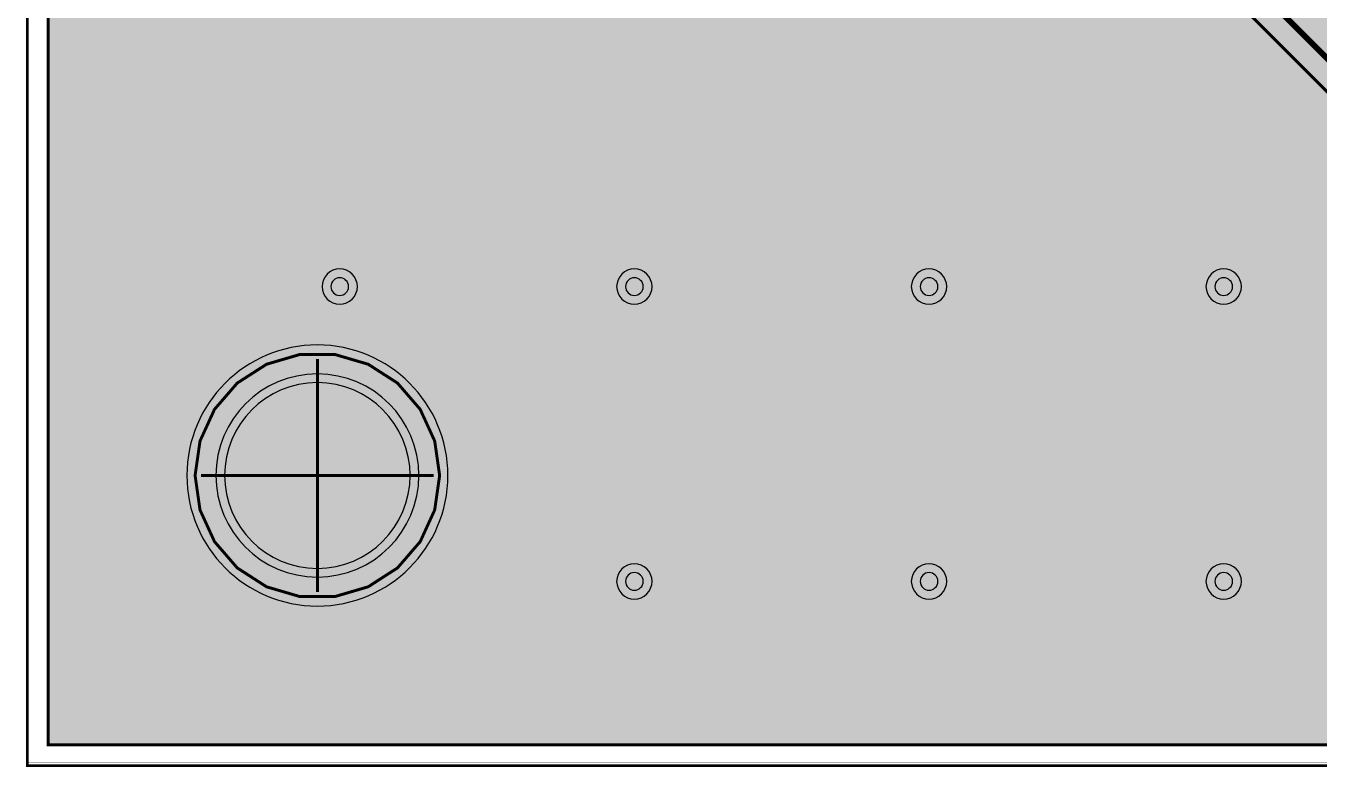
# Model space of a CAD drawing. Header units: millimetres. Extents: x 0 to 100, y -100 to 0.
# Drawn here: x -0.03 to 22.27, y -100.03 to -87.25 of the extents above; entities that cross this region are included whole.
import ezdxf

# ---------------------------------------------------------------- set-up
doc = ezdxf.new("R2010")
doc.units = ezdxf.units.MM
doc.header["$MEASUREMENT"] = 0
for name, color, linetype, true_color in [('Board-Outline-Layer', 7, 'Continuous', 0xff00ff), ('Bottom-Layer', 7, 'Continuous', 0x0000ff), ('Bottom-Paste-Mask-Layer', 7, 'Continuous', 0x800000), ('Bottom-Solder-Mask-Layer', 7, 'Continuous', 0xaa00ff), ('Hole-Layer', 7, 'Continuous', 0x222222), ('Inner1', 7, 'Continuous', 0x999966), ('Inner2', 7, 'Continuous', 0x008000), ('Multi-Layer', 7, 'Continuous', 0xc0c0c0), ('Top-Layer', 7, 'Continuous', 0xff0000), ('Top-Paste-Mask-Layer', 7, 'Continuous', 0x808080), ('Top-Solder-Mask-Layer', 7, 'Continuous', 0x800080)]:
    doc.layers.add(name, color=color, linetype=linetype, true_color=true_color)

msp = doc.modelspace()

# ---------------------------------------------------------------- hatches: boundary and pattern name
at = {"layer": 'Bottom-Layer'}
for points in [[(99.642, -0.358), (99.642, -99.642), (0.358, -99.642), (0.358, -0.358)], [(2.892, -95), (2.977, -95.594), (3.227, -96.14), (3.619, -96.593), (4.124, -96.918), (4.7, -97.087), (5.3, -97.087), (5.876, -96.918), (6.381, -96.593), (6.773, -96.14), (7.023, -95.594), (7.108, -95), (7.023, -94.406), (6.773, -93.86), (6.381, -93.407), (5.876, -93.083), (5.3, -92.914), (4.7, -92.914), (4.124, -93.083), (3.619, -93.407), (3.227, -93.86), (2.977, -94.406)], [(3.25, -95, 1), (6.75, -95, 1)]]:
    msp.add_hatch(color=256, dxfattribs=at).paths.add_polyline_path(points)
at = {"layer": 'Bottom-Paste-Mask-Layer'}
msp.add_hatch(color=256, dxfattribs=at).paths.add_polyline_path([(3.25, -95, 1), (6.75, -95, 1)])
at = {"layer": 'Bottom-Solder-Mask-Layer'}
msp.add_hatch(color=256, dxfattribs=at).paths.add_polyline_path([(2.75, -95, 1), (7.25, -95, 1)])
at = {"layer": 'Hole-Layer'}
msp.add_hatch(color=256, dxfattribs=at).paths.add_polyline_path([(3.4, -95, 1), (6.6, -95, 1)])
at = {"layer": 'Inner1'}
for points in [[(99.642, -0.358), (99.642, -99.642), (0.358, -99.642), (0.358, -0.358)], [(47.491, -85.769), (47.237, -85.724), (47.006, -85.839), (43.108, -89.738), (42.923, -89.745), (42.745, -89.796), (51.413, -81.128), (51.49, -81.089), (51.556, -81.035), (51.601, -80.991), (52.042, -80.991), (52.299, -81.19), (52.62, -81.242), (52.927, -81.136), (53.147, -80.897), (53.227, -80.582), (53.147, -80.266), (52.927, -80.027), (52.62, -79.921), (52.299, -79.974), (52.042, -80.173), (51.431, -80.173), (51.275, -80.204), (51.142, -80.292), (51.12, -80.314), (51.044, -80.353), (50.978, -80.407), (44.48, -86.905), (44.49, -86.852), (44.494, -86.799), (44.494, -86.585), (44.542, -86.529), (44.686, -86.218), (44.639, -85.877), (44.414, -85.617), (44.085, -85.52), (43.755, -85.617), (43.531, -85.877), (43.483, -86.218), (43.627, -86.529), (43.676, -86.585), (43.676, -86.63), (40.568, -89.738), (40.512, -89.735), (40.456, -89.736), (43.104, -87.088), (43.193, -86.956), (43.224, -86.799), (43.224, -86.585), (43.272, -86.529), (43.416, -86.218), (43.369, -85.877), (43.144, -85.617), (42.815, -85.52), (42.485, -85.617), (42.261, -85.877), (42.213, -86.218), (42.357, -86.529), (42.406, -86.585), (42.406, -86.63), (39.298, -89.738), (38.982, -89.778), (38.71, -89.943), (38.529, -90.205), (38.47, -90.518), (38.544, -90.828), (29.453, -90.828), (25.356, -86.73), (25.656, -86.699), (25.904, -86.528), (26.04, -86.259), (26.029, -85.958), (25.876, -85.698), (25.616, -85.545), (25.315, -85.535), (25.046, -85.67), (24.875, -85.919), (24.844, -86.218), (24.788, -86.162), (24.782, -86.089), (24.676, -85.784), (24.429, -85.576), (24.111, -85.524), (23.81, -85.642), (23.613, -85.898), (23.574, -86.218), (23.518, -86.162), (23.512, -86.089), (23.406, -85.784), (23.159, -85.576), (22.841, -85.524), (22.54, -85.642), (22.343, -85.898), (22.304, -86.218), (22.248, -86.162), (22.242, -86.089), (22.165, -85.83), (21.984, -85.63), (21.734, -85.528), (21.464, -85.545), (21.228, -85.677), (21.073, -85.898), (20.909, -85.733), (20.909, -83.157), (22.826, -81.24), (23.148, -81.199), (23.412, -81.009), (23.555, -80.717), (23.541, -80.392), (23.375, -80.113), (23.095, -79.946), (22.77, -79.932), (22.478, -80.075), (22.288, -80.339), (22.247, -80.662), (20.211, -82.698), (20.122, -82.831), (20.091, -82.987), (20.091, -85.93), (20.151, -86.142), (20.312, -86.293), (27.526, -93.507), (27.659, -93.596), (27.815, -93.627), (44.111, -93.627), (44.267, -93.596), (44.4, -93.507), (44.677, -93.23), (44.748, -93.24), (44.794, -93.248), (45.094, -93.25), (45.372, -93.137), (45.585, -92.925), (45.86, -93.174), (46.22, -93.264), (46.579, -93.174), (46.855, -92.925), (47.13, -93.174), (47.49, -93.264), (47.849, -93.174), (48.125, -92.925), (48.4, -93.174), (48.76, -93.264), (49.119, -93.174), (49.395, -92.925), (49.67, -93.174), (50.03, -93.264), (50.389, -93.174), (50.665, -92.925), (50.94, -93.174), (51.3, -93.264), (51.659, -93.174), (51.935, -92.925), (52.21, -93.174), (52.57, -93.264), (52.929, -93.174), (53.205, -92.925), (53.48, -93.174), (53.84, -93.264), (54.199, -93.174), (54.475, -92.925), (54.75, -93.174), (55.11, -93.264), (55.469, -93.174), (55.745, -92.925), (56.02, -93.174), (56.38, -93.264), (56.739, -93.174), (57.015, -92.925), (57.29, -93.174), (57.65, -93.264), (58.009, -93.174), (58.285, -92.925), (58.56, -93.174), (58.92, -93.264), (59.279, -93.174), (59.555, -92.925), (59.83, -93.174), (60.19, -93.264), (60.549, -93.174), (60.825, -92.925), (61.113, -93.181), (61.49, -93.263), (61.859, -93.151), (62.127, -92.873), (62.224, -92.499), (62.127, -92.126), (61.859, -91.848), (61.49, -91.736), (61.113, -91.818), (60.825, -92.074), (60.549, -91.825), (60.19, -91.735), (59.83, -91.825), (59.555, -92.074), (59.279, -91.825), (58.92, -91.735), (58.56, -91.825), (58.285, -92.074), (58.009, -91.825), (57.65, -91.735), (57.29, -91.825), (57.015, -92.074), (56.739, -91.825), (56.38, -91.735), (56.02, -91.825), (55.745, -92.074), (55.469, -91.825), (55.11, -91.735), (54.75, -91.825), (54.475, -92.074), (54.199, -91.825), (53.84, -91.735), (53.48, -91.825), (53.205, -92.074), (52.929, -91.825), (52.57, -91.735), (52.21, -91.825), (51.935, -92.074), (51.659, -91.825), (51.3, -91.735), (50.94, -91.825), (50.665, -92.074), (50.389, -91.825), (50.03, -91.735), (49.67, -91.825), (49.395, -92.074), (49.211, -91.882), (48.973, -91.765), (48.709, -91.737), (48.229, -91.257), (48.53, -91.148), (48.76, -90.925), (49.035, -91.174), (49.395, -91.264), (49.754, -91.174), (50.03, -90.925), (50.305, -91.174), (50.665, -91.264), (51.024, -91.174), (51.3, -90.925), (51.575, -91.174), (51.935, -91.264), (52.294, -91.174), (52.57, -90.925), (52.845, -91.174), (53.205, -91.264), (53.564, -91.174), (53.84, -90.925), (54.115, -91.174), (54.475, -91.264), (54.834, -91.174), (55.11, -90.925), (55.385, -91.174), (55.745, -91.264), (56.104, -91.174), (56.38, -90.925), (56.655, -91.174), (57.015, -91.264), (57.374, -91.174), (57.65, -90.925), (57.925, -91.174), (58.285, -91.264), (58.644, -91.174), (58.92, -90.925), (59.195, -91.174), (59.555, -91.264), (59.914, -91.174), (60.19, -90.925), (60.474, -91.179), (60.845, -91.264), (61.211, -91.159), (61.481, -90.891), (61.517, -90.833), (61.556, -90.782), (69.499, -90.782), (69.655, -90.75), (69.788, -90.662), (73.709, -86.741), (73.783, -86.735), (74.105, -86.617), (74.312, -86.343), (74.337, -86), (74.173, -85.698), (73.871, -85.534), (73.529, -85.559), (73.254, -85.766), (73.136, -86.089), (73.131, -86.162), (73.074, -86.218), (73.035, -85.898), (72.838, -85.642), (72.538, -85.524), (72.219, -85.576), (71.972, -85.784), (71.866, -86.089), (71.861, -86.162), (71.804, -86.218), (71.765, -85.898), (71.568, -85.642), (71.268, -85.524), (70.949, -85.576), (70.702, -85.784), (70.596, -86.089), (70.591, -86.162), (70.534, -86.218), (70.495, -85.898), (70.298, -85.642), (69.998, -85.524), (69.679, -85.576), (69.432, -85.784), (69.326, -86.089), (69.321, -86.162), (69.264, -86.218), (69.225, -85.898), (69.028, -85.642), (68.728, -85.524), (68.409, -85.576), (68.162, -85.784), (68.056, -86.089), (68.051, -86.162), (67.994, -86.218), (67.955, -85.898), (67.758, -85.642), (67.458, -85.524), (67.139, -85.576), (66.892, -85.784), (66.786, -86.089), (66.781, -86.162), (66.724, -86.218), (66.685, -85.898), (66.488, -85.642), (66.188, -85.524), (65.869, -85.576), (65.622, -85.784), (65.516, -86.089), (65.511, -86.162), (63.943, -87.73), (60.937, -87.73), (67.423, -81.244), (67.728, -81.154), (67.956, -80.931), (68.054, -80.628), (67.999, -80.314), (67.805, -80.062), (67.515, -79.93), (67.197, -79.948), (66.924, -80.112), (66.759, -80.385), (66.741, -80.703), (66.749, -80.761), (59.984, -87.526), (58.095, -87.526), (58.88, -86.741), (58.954, -86.735), (59.276, -86.617), (59.483, -86.343), (59.508, -86), (59.344, -85.698), (59.042, -85.534), (58.7, -85.559), (58.425, -85.766), (58.307, -86.089), (58.302, -86.162), (58.245, -86.218), (58.206, -85.898), (58.009, -85.642), (57.709, -85.524), (57.39, -85.576), (57.143, -85.784), (57.037, -86.089), (57.032, -86.162), (56.975, -86.218), (56.936, -85.898), (56.739, -85.642), (56.439, -85.524), (56.12, -85.576), (55.873, -85.784), (55.767, -86.089), (55.762, -86.162), (55.705, -86.218), (55.666, -85.898), (55.469, -85.642), (55.169, -85.524), (54.85, -85.576), (54.603, -85.784), (54.497, -86.089), (54.492, -86.162), (54.435, -86.218), (54.396, -85.898), (54.199, -85.642), (53.899, -85.524), (53.58, -85.576), (53.333, -85.784), (53.227, -86.089), (53.222, -86.162), (53.165, -86.218), (53.126, -85.898), (52.929, -85.642), (52.629, -85.524), (52.31, -85.576), (52.063, -85.784), (51.957, -86.089), (51.952, -86.162), (51.941, -86.172), (51.9, -86.172), (51.864, -85.919), (51.727, -85.702), (51.514, -85.561), (51.261, -85.521), (51.014, -85.589), (50.816, -85.752), (50.801, -85.769)], [(2.892, -95), (2.977, -95.594), (3.227, -96.14), (3.619, -96.593), (4.124, -96.918), (4.7, -97.087), (5.3, -97.087), (5.876, -96.918), (6.381, -96.593), (6.773, -96.14), (7.023, -95.594), (7.108, -95), (7.023, -94.406), (6.773, -93.86), (6.381, -93.407), (5.876, -93.083), (5.3, -92.914), (4.7, -92.914), (4.124, -93.083), (3.619, -93.407), (3.227, -93.86), (2.977, -94.406)]]:
    msp.add_hatch(color=256, dxfattribs=at).paths.add_polyline_path(points)
at = {"layer": 'Inner2'}
for points in [[(99.642, -0.358), (99.642, -99.642), (0.358, -99.642), (0.358, -0.358)], [(2.892, -95), (2.977, -95.594), (3.227, -96.14), (3.619, -96.593), (4.124, -96.918), (4.7, -97.087), (5.3, -97.087), (5.876, -96.918), (6.381, -96.593), (6.773, -96.14), (7.023, -95.594), (7.108, -95), (7.023, -94.406), (6.773, -93.86), (6.381, -93.407), (5.876, -93.083), (5.3, -92.914), (4.7, -92.914), (4.124, -93.083), (3.619, -93.407), (3.227, -93.86), (2.977, -94.406)]]:
    msp.add_hatch(color=256, dxfattribs=at).paths.add_polyline_path(points)
at = {"layer": 'Multi-Layer'}
msp.add_hatch(color=256, dxfattribs=at).paths.add_polyline_path([(3.25, -95, 1), (6.75, -95, 1)])
msp.add_hatch(color=256, dxfattribs=at).paths.add_polyline_path([(3.25, -95, 1), (6.75, -95, 1)])
msp.add_hatch(color=256, dxfattribs=at).paths.add_polyline_path([(3.25, -95, 1), (6.75, -95, 1)])
at = {"layer": 'Top-Layer'}
for points in [[(99.642, -0.358), (99.642, -99.642), (0.358, -99.642), (0.358, -0.358)], [(2.892, -95), (2.977, -95.594), (3.227, -96.14), (3.619, -96.593), (4.124, -96.918), (4.7, -97.087), (5.3, -97.087), (5.876, -96.918), (6.381, -96.593), (6.773, -96.14), (7.023, -95.594), (7.108, -95), (7.023, -94.406), (6.773, -93.86), (6.381, -93.407), (5.876, -93.083), (5.3, -92.914), (4.7, -92.914), (4.124, -93.083), (3.619, -93.407), (3.227, -93.86), (2.977, -94.406)], [(3.25, -95, 1), (6.75, -95, 1)]]:
    msp.add_hatch(color=256, dxfattribs=at).paths.add_polyline_path(points)
at = {"layer": 'Top-Paste-Mask-Layer'}
msp.add_hatch(color=256, dxfattribs=at).paths.add_polyline_path([(3.25, -95, 1), (6.75, -95, 1)])
at = {"layer": 'Top-Solder-Mask-Layer'}
msp.add_hatch(color=256, dxfattribs=at).paths.add_polyline_path([(2.75, -95, 1), (7.25, -95, 1)])

# ---------------------------------------------------------------- linework, layer by layer
at = {"layer": 'Board-Outline-Layer', "const_width": 0.0508}
msp.add_lwpolyline([(0, -100), (0, 0), (100, 0), (100, -100)], close=True, dxfattribs=at)
at = {"layer": 'Bottom-Layer'}
for points, const_width in [([(0, -100), (0, 0), (100, 0), (100, -100)], 0.00508), ([(99.642, -0.358), (99.642, -99.642), (0.358, -99.642), (0.358, -0.358)], 0.0508), ([(2.892, -95), (2.977, -95.594), (3.227, -96.14), (3.619, -96.593), (4.124, -96.918), (4.7, -97.087), (5.3, -97.087), (5.876, -96.918), (6.381, -96.593), (6.773, -96.14), (7.023, -95.594), (7.108, -95), (7.023, -94.406), (6.773, -93.86), (6.381, -93.407), (5.876, -93.083), (5.3, -92.914), (4.7, -92.914), (4.124, -93.083), (3.619, -93.407), (3.227, -93.86), (2.977, -94.406)], 0.0508)]:
    msp.add_lwpolyline(points, close=True, dxfattribs=dict(at, const_width=const_width))
at = {"layer": 'Bottom-Layer', "const_width": 0.0508}
for points in [[(5, -95), (5, -92.994)], [(5, -95), (2.993, -95)], [(5, -95), (7.007, -95)], [(5, -95), (5, -97.007)]]:
    msp.add_lwpolyline(points, dxfattribs=at)
at = {"layer": 'Bottom-Layer'}
msp.add_lwpolyline([(3.25, -95, 1), (6.75, -95, 1)], format="xyb", close=True, dxfattribs=at)
at = {"layer": 'Bottom-Paste-Mask-Layer'}
msp.add_lwpolyline([(3.25, -95, 1), (6.75, -95, 1)], format="xyb", close=True, dxfattribs=at)
at = {"layer": 'Bottom-Solder-Mask-Layer'}
msp.add_lwpolyline([(2.75, -95, 1), (7.25, -95, 1)], format="xyb", close=True, dxfattribs=at)
at = {"layer": 'Hole-Layer'}
for points in [[(5.233, -91.745, 1), (5.538, -91.745, 1)], [(20.473, -91.745, 1), (20.778, -91.745, 1)], [(3.4, -95, 1), (6.6, -95, 1)], [(20.473, -96.825, 1), (20.778, -96.825, 1)]]:
    msp.add_lwpolyline(points, format="xyb", close=True, dxfattribs=at)
for points in [[(10.313, -91.745, 1), (10.618, -91.745), (10.618, -91.745, 1), (10.313, -91.745)], [(15.393, -91.745, 1), (15.698, -91.745), (15.698, -91.745, 1), (15.393, -91.745)], [(10.313, -96.825, 1), (10.618, -96.825), (10.618, -96.825, 1), (10.313, -96.825)], [(15.393, -96.825, 1), (15.698, -96.825), (15.698, -96.825, 1), (15.393, -96.825)]]:
    msp.add_lwpolyline(points, format="xyb", dxfattribs=at)
at = {"layer": 'Inner1'}
for points, const_width in [([(0, -100), (0, 0), (100, 0), (100, -100)], 0.00508), ([(99.642, -0.358), (99.642, -99.642), (0.358, -99.642), (0.358, -0.358)], 0.0508), ([(2.892, -95), (2.977, -95.594), (3.227, -96.14), (3.619, -96.593), (4.124, -96.918), (4.7, -97.087), (5.3, -97.087), (5.876, -96.918), (6.381, -96.593), (6.773, -96.14), (7.023, -95.594), (7.108, -95), (7.023, -94.406), (6.773, -93.86), (6.381, -93.407), (5.876, -93.083), (5.3, -92.914), (4.7, -92.914), (4.124, -93.083), (3.619, -93.407), (3.227, -93.86), (2.977, -94.406)], 0.0508)]:
    msp.add_lwpolyline(points, close=True, dxfattribs=dict(at, const_width=const_width))
for points, const_width in [([(22.478, -80.075), (22.288, -80.339), (22.247, -80.662), (20.211, -82.698), (20.122, -82.831), (20.091, -82.987), (20.091, -85.93), (20.151, -86.142), (20.312, -86.293), (27.526, -93.507)], 0.0508), ([(20.5, -85.903), (27.815, -93.218)], 0.102), ([(5, -95), (5, -92.994)], 0.0508), ([(5, -95), (2.993, -95)], 0.0508), ([(5, -95), (7.007, -95)], 0.0508), ([(5, -95), (5, -97.007)], 0.0508)]:
    msp.add_lwpolyline(points, dxfattribs=dict(at, const_width=const_width))
at = {"layer": 'Inner2'}
for points, const_width in [([(0, -99.949), (0, 0), (100.076, 0), (100.076, -99.949)], 0.00508), ([(99.642, -0.358), (99.642, -99.642), (0.358, -99.642), (0.358, -0.358)], 0.0508), ([(2.892, -95), (2.977, -95.594), (3.227, -96.14), (3.619, -96.593), (4.124, -96.918), (4.7, -97.087), (5.3, -97.087), (5.876, -96.918), (6.381, -96.593), (6.773, -96.14), (7.023, -95.594), (7.108, -95), (7.023, -94.406), (6.773, -93.86), (6.381, -93.407), (5.876, -93.083), (5.3, -92.914), (4.7, -92.914), (4.124, -93.083), (3.619, -93.407), (3.227, -93.86), (2.977, -94.406)], 0.0508)]:
    msp.add_lwpolyline(points, close=True, dxfattribs=dict(at, const_width=const_width))
at = {"layer": 'Inner2', "const_width": 0.0508}
for points in [[(5, -95), (5, -92.994)], [(5, -95), (2.993, -95)], [(5, -95), (7.007, -95)], [(5, -95), (5, -97.007)]]:
    msp.add_lwpolyline(points, dxfattribs=at)
at = {"layer": 'Multi-Layer'}
for points in [[(5.08, -91.745, 1), (5.69, -91.745, 1)], [(3.25, -95, 1), (6.75, -95, 1)], [(3.25, -95, 1), (6.75, -95, 1)], [(3.25, -95, 1), (6.75, -95, 1)]]:
    msp.add_lwpolyline(points, format="xyb", close=True, dxfattribs=at)
for points in [[(10.16, -91.745, 1), (10.77, -91.745), (10.77, -91.745, 1), (10.16, -91.745)], [(15.24, -91.745, 1), (15.85, -91.745), (15.85, -91.745, 1), (15.24, -91.745)], [(20.32, -91.745, 1), (20.93, -91.745), (20.93, -91.745, 1), (20.32, -91.745)], [(10.16, -96.825, 1), (10.77, -96.825), (10.77, -96.825, 1), (10.16, -96.825)], [(15.24, -96.825, 1), (15.85, -96.825), (15.85, -96.825, 1), (15.24, -96.825)], [(20.32, -96.825, 1), (20.93, -96.825), (20.93, -96.825, 1), (20.32, -96.825)]]:
    msp.add_lwpolyline(points, format="xyb", dxfattribs=at)
at = {"layer": 'Top-Layer'}
for points, const_width in [([(0, -99.949), (0, 0), (100.076, 0), (100.076, -99.949)], 0.00508), ([(99.642, -0.358), (99.642, -99.642), (0.358, -99.642), (0.358, -0.358)], 0.0508), ([(2.892, -95), (2.977, -95.594), (3.227, -96.14), (3.619, -96.593), (4.124, -96.918), (4.7, -97.087), (5.3, -97.087), (5.876, -96.918), (6.381, -96.593), (6.773, -96.14), (7.023, -95.594), (7.108, -95), (7.023, -94.406), (6.773, -93.86), (6.381, -93.407), (5.876, -93.083), (5.3, -92.914), (4.7, -92.914), (4.124, -93.083), (3.619, -93.407), (3.227, -93.86), (2.977, -94.406)], 0.0508)]:
    msp.add_lwpolyline(points, close=True, dxfattribs=dict(at, const_width=const_width))
at = {"layer": 'Top-Layer', "const_width": 0.0508}
for points in [[(5, -95), (5, -92.994)], [(5, -95), (2.993, -95)], [(5, -95), (7.007, -95)], [(5, -95), (5, -97.007)]]:
    msp.add_lwpolyline(points, dxfattribs=at)
at = {"layer": 'Top-Layer'}
msp.add_lwpolyline([(3.25, -95, 1), (6.75, -95, 1)], format="xyb", close=True, dxfattribs=at)
at = {"layer": 'Top-Paste-Mask-Layer'}
msp.add_lwpolyline([(3.25, -95, 1), (6.75, -95, 1)], format="xyb", close=True, dxfattribs=at)
at = {"layer": 'Top-Solder-Mask-Layer'}
msp.add_lwpolyline([(2.75, -95, 1), (7.25, -95, 1)], format="xyb", close=True, dxfattribs=at)

doc.saveas('drawing.dxf')
